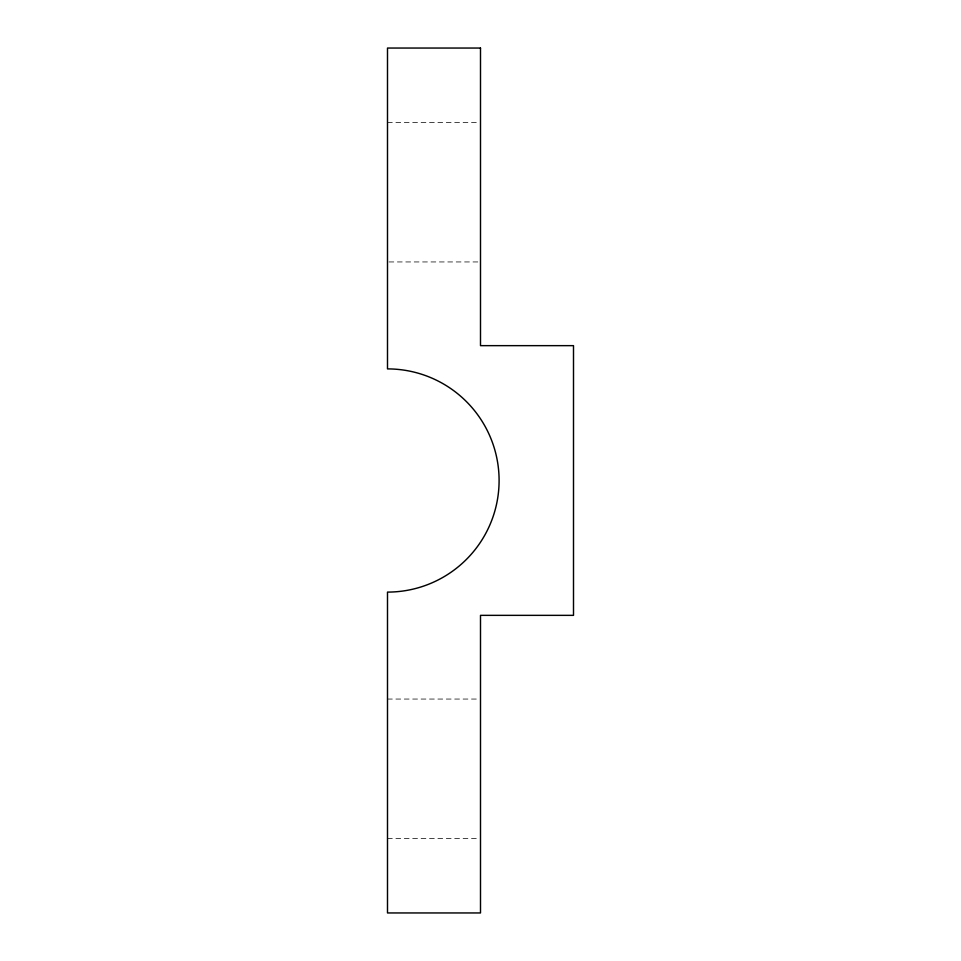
<?xml version="1.0" encoding="UTF-8"?>
<svg xmlns="http://www.w3.org/2000/svg" width="961" height="961" viewBox="0 0 961 961"><rect width="100%" height="100%" fill="white"/><g stroke="black" fill="none" stroke-linecap="round" stroke-linejoin="round"><path stroke-width="0.72" stroke-dasharray="4.8 3.6" d="M387.499 122.455L478.998 122.455M389.001 261.945L478.998 261.945M387.499 699.055L478.998 699.055M387.499 838.545L478.998 838.545"/><path stroke-width="1.44" d="M480.5 48.05L387.499 48.05L387.499 368.904A111.596 111.596 0 0 1 499.095 480.5A111.596 111.596 0 0 1 387.499 592.096L387.499 912.95L480.5 912.95L480.5 615.352L573.501 615.352L573.501 345.648L480.5 345.648L480.5 48.05"/></g></svg>
